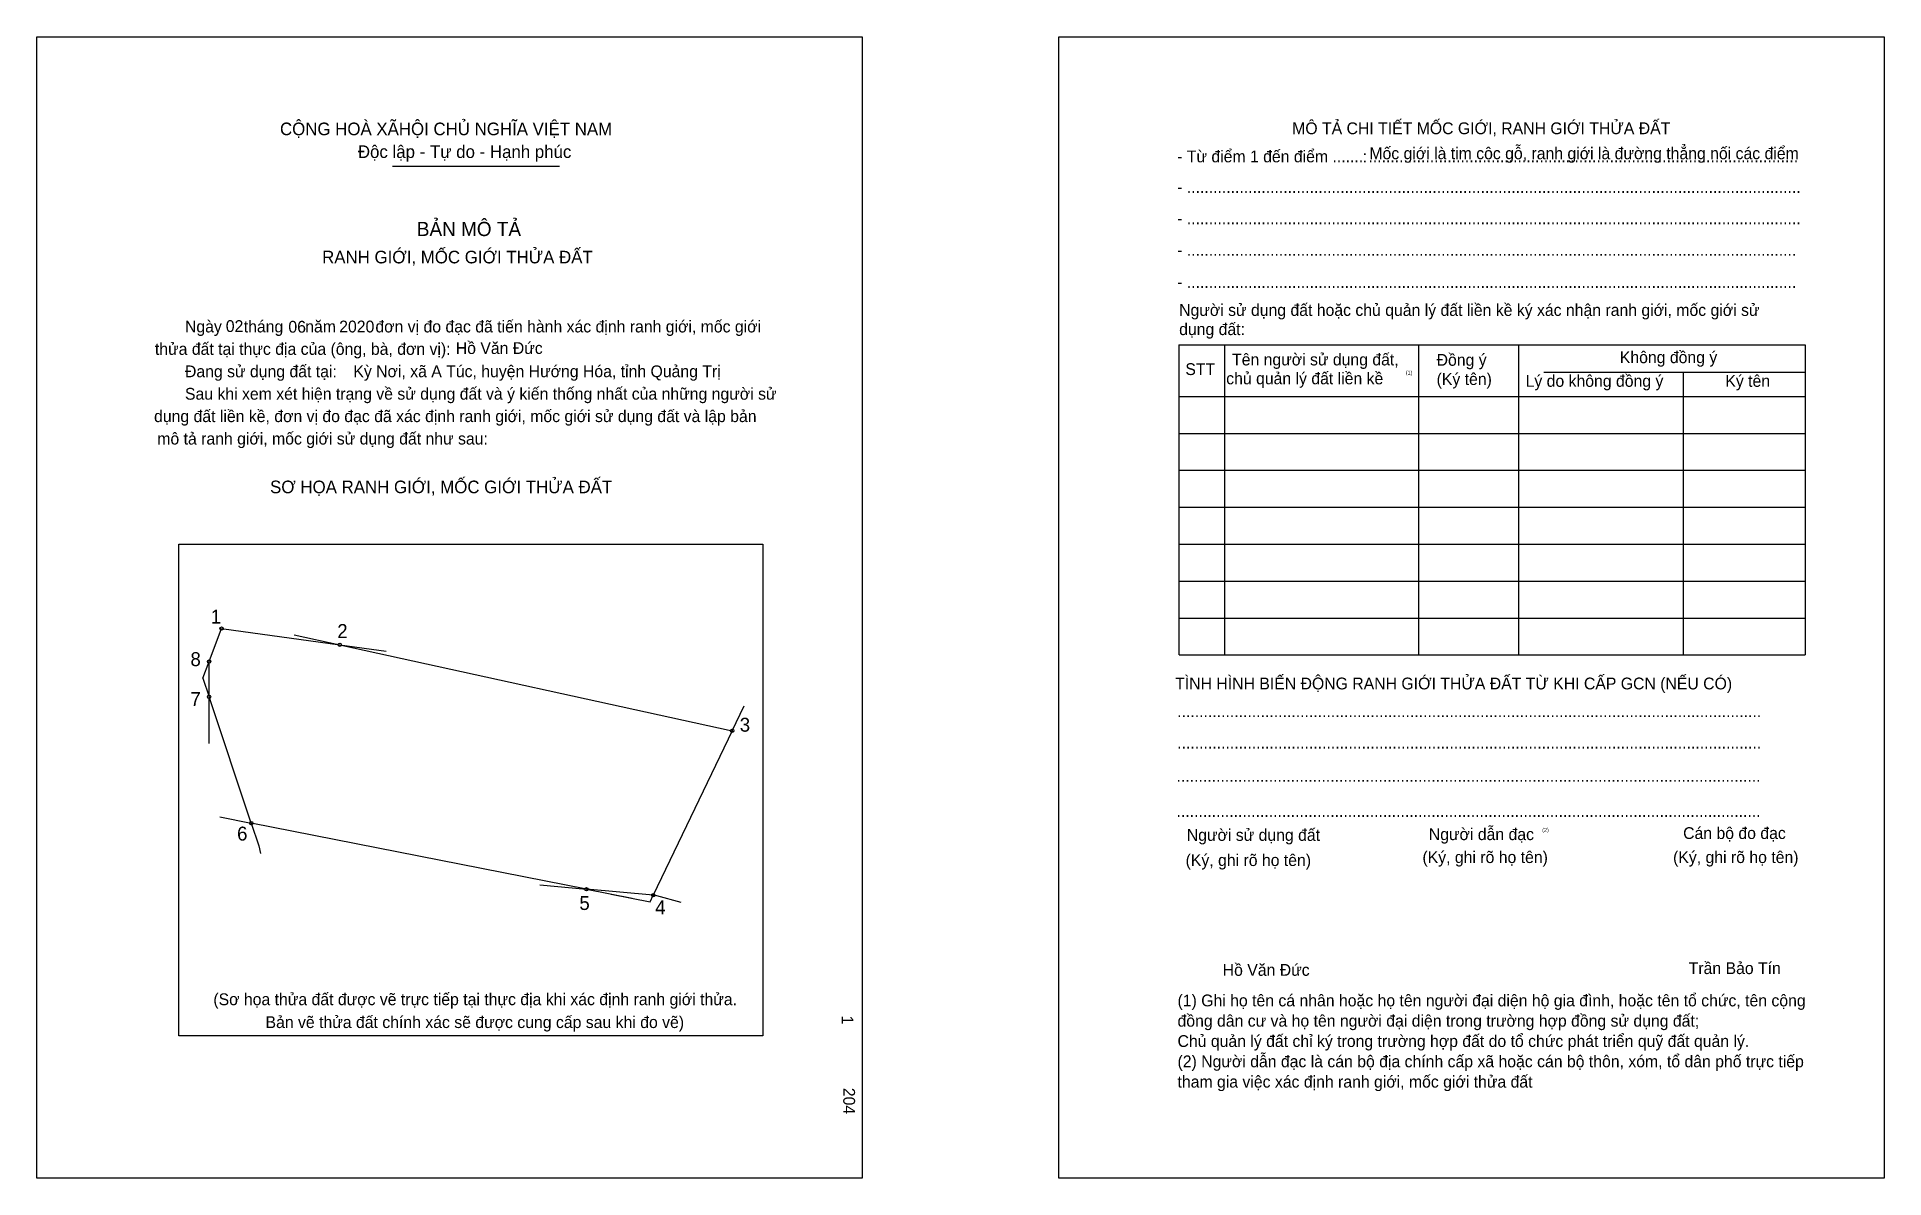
# Model space of a CAD drawing. Extents: x 550173 to 550471, y 1823249 to 1823432.
import ezdxf

# ---------------------------------------------------------------- set-up
doc = ezdxf.new("R2010")
doc.units = 0
for name, color, linetype in [('bmtKhungInTrang1', 7, 'Continuous'), ('bmtKhungInTrang2', 7, 'Continuous'), ('bmtNoiDung', 7, 'Continuous'), ('bmtTemplate', 7, 'Continuous'), ('CanhThua', 7, 'Continuous'), ('MocDinhThua', 7, 'Continuous'), ('RauThua', 7, 'Continuous'), ('SoHieuDinhThua', 7, 'Continuous')]:
    doc.layers.add(name, color=color, linetype=linetype)

msp = doc.modelspace()

# ---------------------------------------------------------------- linework, layer by layer
at = {"layer": 'bmtKhungInTrang1'}
msp.add_lwpolyline([(550173.28, 1823432.26), (550306.13, 1823432.26), (550306.13, 1823248.51), (550173.28, 1823248.51)], close=True, dxfattribs=at)
at = {"layer": 'bmtKhungInTrang2'}
msp.add_lwpolyline([(550337.81, 1823432.26), (550470.66, 1823432.26), (550470.66, 1823248.51), (550337.81, 1823248.51)], close=True, dxfattribs=at)
at = {"layer": 'bmtTemplate'}
for p, q in [((550230.53, 1823411.44), (550257.39, 1823411.44)), ((550364.46, 1823382.7), (550364.46, 1823332.75)), ((550395.71, 1823382.7), (550395.71, 1823332.75)), ((550411.79, 1823382.76), (550411.79, 1823332.75)), ((550457.94, 1823382.7), (550457.94, 1823332.75)), ((550415.87, 1823378.3), (550457.94, 1823378.3)), ((550357.17, 1823374.37), (550457.94, 1823374.37)), ((550357.17, 1823368.43), (550457.94, 1823368.43)), ((550357.17, 1823362.48), (550457.94, 1823362.48)), ((550357.17, 1823356.53), (550457.94, 1823356.53)), ((550357.17, 1823350.59), (550457.94, 1823350.59)), ((550357.17, 1823344.64), (550457.94, 1823344.64)), ((550357.17, 1823338.69), (550457.94, 1823338.69)), ((550357.17, 1823332.75), (550457.94, 1823332.75))]:
    msp.add_line(p, q, dxfattribs=at)
for points in [[(550357.11, 1823382.7), (550457.94, 1823382.7)], [(550357.11, 1823382.7), (550357.11, 1823332.75)], [(550438.33, 1823378.24), (550438.33, 1823332.75)]]:
    msp.add_lwpolyline(points, dxfattribs=at)
msp.add_lwpolyline([(550196.13, 1823271.4), (550196.13, 1823350.58), (550290.14, 1823350.58), (550290.14, 1823271.4)], close=True, dxfattribs=at)
at = {"layer": 'CanhThua'}
for p, q in [((550201, 1823331.67), (550203, 1823337)), ((550203, 1823337), (550222.02, 1823334.39)), ((550201, 1823326), (550201, 1823331.67)), ((550222.02, 1823334.39), (550285.21, 1823320.53)), ((550207.78, 1823305.66), (550201, 1823326)), ((550285.21, 1823320.53), (550272.5, 1823294.04)), ((550261.73, 1823295.02), (550207.78, 1823305.66)), ((550272.5, 1823294.04), (550261.73, 1823295.02))]:
    msp.add_line(p, q, dxfattribs=at)
at = {"layer": 'MocDinhThua'}
for centre in [(550203, 1823337), (550222.02, 1823334.39), (550201, 1823331.67), (550201, 1823326), (550285.21, 1823320.53), (550207.78, 1823305.66), (550261.73, 1823295.02), (550272.5, 1823294.04)]:
    msp.add_circle(centre, 0.269, dxfattribs=at)
at = {"layer": 'RauThua'}
for p, q in [((550214.67, 1823336), (550222.02, 1823334.39)), ((550200, 1823329), (550201, 1823331.67)), ((550200, 1823329), (550201, 1823331.67)), ((550222.02, 1823334.39), (550229.48, 1823333.37)), ((550200, 1823329), (550201, 1823326)), ((550200, 1823329), (550201, 1823326)), ((550201, 1823318.47), (550201, 1823326)), ((550285.21, 1823320.53), (550287.14, 1823324.56)), ((550285.21, 1823320.53), (550287.14, 1823324.56)), ((550202.72, 1823306.66), (550207.78, 1823305.66)), ((550207.78, 1823305.66), (550209, 1823302)), ((550207.78, 1823305.66), (550209, 1823302)), ((550209, 1823302), (550209.29, 1823300.8)), ((550209, 1823302), (550209.29, 1823300.8)), ((550254.24, 1823295.71), (550261.73, 1823295.02)), ((550261.73, 1823295.02), (550269.12, 1823293.57)), ((550265.75, 1823294.23), (550272, 1823293)), ((550272, 1823293), (550272.5, 1823294.04)), ((550272.5, 1823294.04), (550273, 1823294)), ((550273, 1823294), (550276.95, 1823292.95))]:
    msp.add_line(p, q, dxfattribs=at)

# ---------------------------------------------------------------- texts
at = {"layer": 'bmtNoiDung'}
for s, height, p in [('02', 1.901, (550203.68, 1823384.75)), ('06', 1.901, (550213.76, 1823384.64)), ('2020', 1.901, (550221.94, 1823384.68)), ('Hồ Văn Đức', 1.901, (550240.71, 1823381.21)), ('Kỳ Nơi, xã A Túc, huyện Hướng Hóa, tỉnh Quảng Trị', 1.9009, (550224.22, 1823377.47)), ('Hồ Văn Đức', 1.901, (550364.18, 1823281.08))]:
    msp.add_text(s, height=height, dxfattribs=at).set_placement(p)
for s, height, p in [('1', 1.9, (550302.82, 1823274.67)), ('204', 1.901, (550303.09, 1823263.04))]:
    msp.add_text(s, height=height, rotation=270, dxfattribs=at).set_placement(p)
at = {"layer": 'bmtTemplate'}
for s, height, p in [('CỘNG HOÀ XÃHỘI CHỦ NGHĨA VIỆT NAM', 2.0276, (550212.41, 1823416.44)), ('MÔ TẢ CHI TIẾT MỐC GIỚI, RANH GIỚI THỬA ĐẤT', 1.9001, (550375.37, 1823416.6)), ('Độc lập - Tự do - Hạnh phúc', 2.0276, (550224.95, 1823412.77)), ('Mốc giới là tim cộc gỗ, ranh giới là đường thẳng nối các điểm', 1.9001, (550387.8, 1823412.57)), ('- Từ điểm 1 đến điểm .......', 1.9001, (550356.85, 1823412.07)), (':', 1.9, (550386.7, 1823412.07)), ('..................................................................................................', 1.9001, (550387.64, 1823412.07)), ('- ............................................................................................................................................', 1.90013, (550356.85, 1823407.14)), ('BẢN MÔ TẢ', 2.281, (550234.44, 1823400.2)), ('- ............................................................................................................................................', 1.90013, (550356.85, 1823402.09)), ('RANH GIỚI, MỐC GIỚI THỬA ĐẤT', 2.0276, (550219.19, 1823395.8)), ('- ...........................................................................................................................................', 1.90013, (550356.85, 1823397.03)), ('- ...........................................................................................................................................', 1.90013, (550356.85, 1823391.86)), ('Người sử dụng đất hoặc chủ quản lý đất liền kề ký xác nhận ranh giới, mốc giới sử', 1.9001, (550357.17, 1823387.34)), ('Ngày     tháng     năm         đơn vị đo đạc đã tiến hành xác định ranh giới, mốc giới ', 1.9009, (550197.11, 1823384.68)), ('dụng đất:', 1.9, (550357.17, 1823384.25)), ('thửa đất tại thực địa của (ông, bà, đơn vị):', 1.9009, (550192.27, 1823381.07)), ('Đang sử dụng đất tại:', 1.9009, (550197.11, 1823377.46)), ('STT', 1.9, (550358.17, 1823377.82)), ('Tên người sử dụng đất,', 1.9001, (550365.69, 1823379.37)), ('Đồng ý', 1.9, (550398.62, 1823379.31)), ('Không đồng ý', 1.9001, (550428.12, 1823379.73)), ('chủ quản lý đất liền kề', 1.9001, (550364.75, 1823376.33)), ('(1)', 0.634, (550393.65, 1823377.89)), ('(Ký tên)', 1.9, (550398.62, 1823376.22)), ('Lý do không đồng ý', 1.9001, (550412.95, 1823375.92)), ('Ký tên', 1.9, (550445.11, 1823375.92)), ('Sau khi xem xét hiện trạng về sử dụng đất và ý kiến thống nhất của những người sử ', 1.9009, (550197.11, 1823373.85)), ('dụng đất liền kề, đơn vị đo đạc đã xác định ranh giới, mốc giới sử dụng đất và lập bản', 1.9009, (550192.13, 1823370.24)), ('mô tả ranh giới, mốc giới sử dụng đất như sau:', 1.9009, (550192.65, 1823366.63)), ('SƠ HỌA RANH GIỚI, MỐC GIỚI THỬA ĐẤT', 2.0276, (550210.81, 1823358.79)), ('TÌNH HÌNH BIẾN ĐỘNG RANH GIỚI THỬA ĐẤT TỪ KHI CẤP GCN (NẾU CÓ)', 1.9001, (550356.53, 1823327.2)), ('.....................................................................................................................................', 1.90298, (550356.85, 1823322.73)), ('.....................................................................................................................................', 1.90298, (550356.85, 1823317.67)), ('.....................................................................................................................................', 1.90298, (550356.75, 1823312.32)), ('.....................................................................................................................................', 1.90298, (550356.75, 1823306.67)), ('Người sử dụng đất', 1.9001, (550358.4, 1823302.81)), ('Người dẫn đạc', 1.9001, (550397.37, 1823302.93)), ('(2)', 0.634, (550415.62, 1823304.24)), ('Cán bộ đo đạc', 1.9001, (550438.31, 1823303.11)), ('(Ký, ghi rõ họ tên)', 1.9001, (550358.21, 1823298.76)), ('(Ký, ghi rõ họ tên)', 1.9001, (550396.34, 1823299.24)), ('(Ký, ghi rõ họ tên)', 1.9001, (550436.69, 1823299.24)), ('Trần Bảo Tín', 1.9001, (550439.21, 1823281.36)), ('(Sơ họa thửa đất được vẽ trực tiếp tại thực địa khi xác định ranh giới thửa.', 1.9009, (550201.68, 1823276.35)), ('(1) Ghi họ tên cá nhân hoặc họ tên người đại diện hộ gia đình, hoặc tên tổ chức, tên cộng', 1.9001, (550356.91, 1823276.16)), ('Bản vẽ thửa đất chính xác sẽ được cung cấp sau khi đo vẽ)', 1.9009, (550210.08, 1823272.67)), ('đồng dân cư và họ tên người đại diện trong trường hợp đồng sử dụng đất;', 1.9001, (550356.91, 1823272.89)), ('Chủ quản lý đất chỉ ký trong trường hợp đất do tổ chức phát triển quỹ đất quản lý.', 1.9001, (550356.91, 1823269.62)), ('(2) Người dẫn đạc là cán bộ địa chính cấp xã hoặc cán bộ thôn, xóm, tổ dân phố trực tiếp', 1.9001, (550356.91, 1823266.35)), ('tham gia việc xác định ranh giới, mốc giới thửa đất', 1.9001, (550356.91, 1823263.08))]:
    msp.add_text(s, height=height, dxfattribs=at).set_placement(p)
at = {"layer": 'SoHieuDinhThua'}
for s, p in [('1', (550201.27, 1823337.8)), ('2', (550221.63, 1823335.47)), ('8', (550197.99, 1823330.95)), ('7', (550197.99, 1823324.52)), ('3', (550286.43, 1823320.39)), ('6', (550205.5, 1823302.86)), ('5', (550260.61, 1823291.68)), ('4', (550272.81, 1823290.98))]:
    msp.add_text(s, height=2.24, dxfattribs=at).set_placement(p)

doc.saveas('drawing.dxf')
